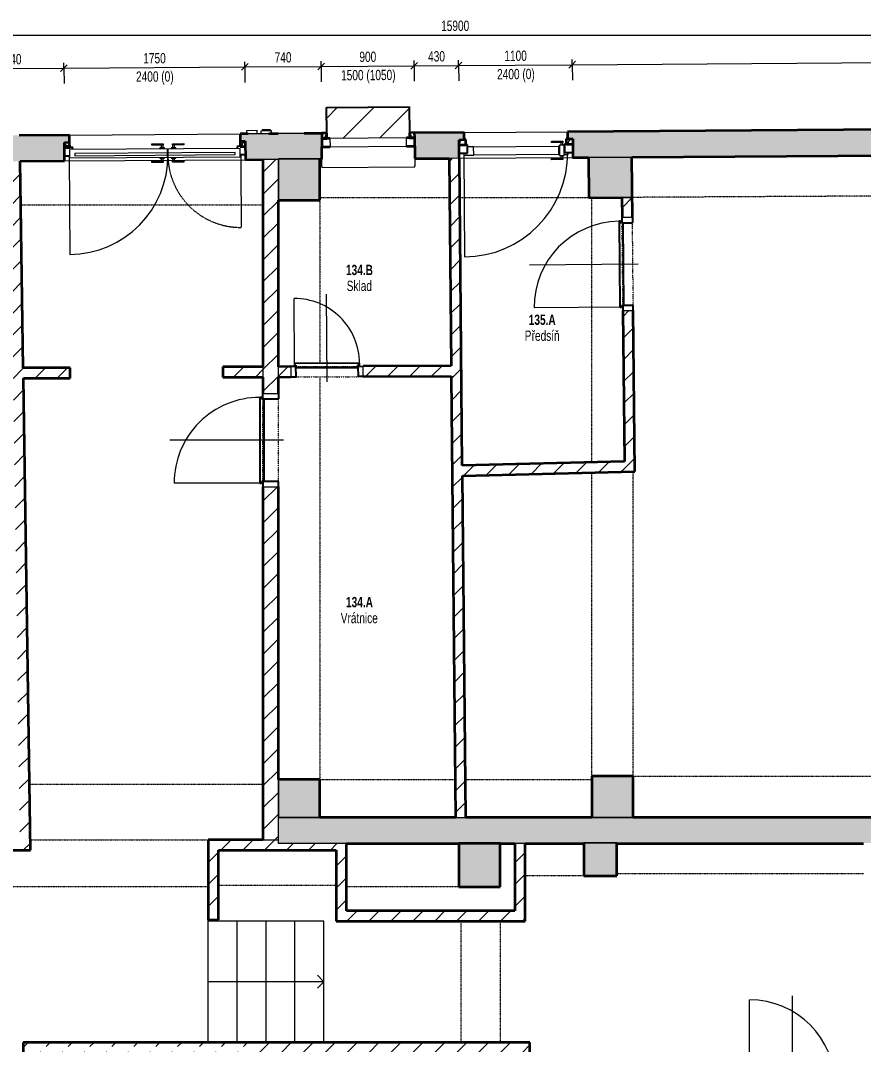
# Model space of a CAD drawing. Header units: millimetres. Extents: x -2814 to 222032, y -45352 to 20466.
# Drawn here: x 36583 to 44742, y -19152 to -9238 of the extents above; entities that cross this region are included whole.
import ezdxf

# ---------------------------------------------------------------- set-up
doc = ezdxf.new("R2010")
doc.units = ezdxf.units.MM
for name, pattern in [('Dash dot dot', [5, 2, -1, 0, -1, 0, -1]), ('Čerchovaná se dvěma tečkami', [2.59, 1, -0.53, 0, -0.53, 0, -0.53]), ('Čárkovaná', [6.35, 3.175, -3.175])]:
    doc.linetypes.add(name, pattern=pattern)
for name, color, linetype, lineweight in [('A-ANNO-DIMS', 211, 'Continuous', 9), ('A-ANNO-DIMS-50', 211, 'Continuous', 9), ('A-AREA-IDEN', 2, 'Continuous', 9), ('A-DETL', 90, 'Continuous', 13), ('A-DOOR', 31, 'Continuous', 13), ('A-DOOR-FRAM', 31, 'Continuous', 25), ('A-FLOR', 192, 'Continuous', 13), ('A-GENM', 13, 'Continuous', 13), ('A-GLAZ', 151, 'Continuous', 13), ('A-GLAZ-SILL', 1, 'Continuous', 13), ('A-WALL', 113, 'Continuous', 13), ('A-WALL-PATT', 111, 'Continuous', 13), ('Q-SPCQ', 91, 'Continuous', 13), ('S-COLS', 52, 'Continuous', 13), ('S-STRS', 31, 'Continuous', 13), ('S-STRS-ANNO', 31, 'Continuous', 13)]:
    doc.layers.add(name, color=color, linetype=linetype, lineweight=lineweight)
doc.styles.add('Arial_1', font='arial.ttf', dxfattribs={"width": 0.7, "height": 100})
doc.styles.add('Arial_B', font='arialbd.ttf', dxfattribs={"width": 0.7, "height": 100})
doc.dimstyles.new('Vnitřní_-_průhledné', dxfattribs={"dimscale": 304.8, "dimtxt": 102.02594, "dimasz": 0.213255, "dimexe": 0.164042, "dimexo": 0.0625, "dimgap": 0.032808, "dimtad": 1, "dimdec": 0, "dimrnd": 5, "dimzin": 0, "dimdsep": 46, "dimtxsty": 'Arial_1', "dimblk1": 'OBLIQUE', "dimblk2": 'OBLIQUE', "dimsah": 1, "dimcen": 0.09, "dimdle": 0.164042, "dimazin": 0, "dimtfac": 1, "dimtdec": 4, "dimtix": 1, "dimtmove": 0, "dimatfit": 3, "dimfxl": 0.492126, "dimfxlon": 1, "dimtvp": 1, "dimtolj": 1, "dimtzin": 0, "dimarcsym": 2})
pattern_1 = [(45, (0, 0), (-106.066, 106.066), [])]

# ---------------------------------------------------------------- blocks, each defined once
blk = doc.blocks.new('DVERE_1k_oblozka - DD03_01_800x1970_koupelna-2284058-1NP_DEMOLICE A')
at = {"layer": 'A-DOOR'}
for p, q in [((0, -177.9), (0, 1022.1)), ((-415, 122.1), (-415, 982.1)), ((-400, 122.1), (-450, 122.1)), ((-450, 122.1), (-450, -127.9)), ((-400, -127.9), (-400, 122.1)), ((305, 152.1), (-305, 152.1)), ((450, 122.1), (400, 122.1)), ((400, 122.1), (400, -127.9)), ((415, 152.1), (415, 122.1)), ((450, -127.9), (450, 122.1)), ((-450, -127.9), (-400, -127.9)), ((400, -127.9), (450, -127.9))]:
    blk.add_line(p, q, dxfattribs=at)
at = {"layer": 'A-DOOR', "lineweight": 25}
for p, q in [((415, 152.1), (-415, 152.1)), ((-415, 152.1), (-415, 137.1)), ((-415, 137.1), (-400, 137.1)), ((-400, 137.1), (-400, 122.1)), ((-400, 112.1), (400, 112.1)), ((400, 122.1), (400, 137.1)), ((400, 137.1), (415, 137.1)), ((415, 137.1), (415, 152.1))]:
    blk.add_line(p, q, dxfattribs=at)
at = {"layer": 'A-DOOR', "linetype": 'Čerchovaná se dvěma tečkami'}
for p, q in [((-400, 122.1), (400, 122.1)), ((-400, -127.9), (400, -127.9))]:
    blk.add_line(p, q, dxfattribs=at)
at = {"layer": 'A-DOOR'}
blk.add_arc((-415, 152.1), 830, 360, 90, dxfattribs=at)
at = {"layer": 'A-DOOR-FRAM'}
for p, q in [((-400, 122.1), (-450, 122.1)), ((-400, -127.9), (-400, 122.1)), ((400, 122.1), (400, -127.9)), ((400, 122.1), (450, 122.1)), ((-450, -127.9), (-400, -127.9)), ((450, -127.9), (400, -127.9))]:
    blk.add_line(p, q, dxfattribs=at)
blk = doc.blocks.new('DVERE_1k_oblozka - DD03_01_800x1970_koupelna-1549493-1NP_DEMOLICE A')
at = {"layer": 'A-DOOR'}
for p, q in [((-415, 72.1), (-415, 932.1)), ((0, -127.9), (0, 972.1)), ((305, 102.1), (-305, 102.1)), ((415, 102.1), (415, 72.1)), ((-400, 72.1), (-450, 72.1)), ((-450, 72.1), (-450, -77.9)), ((-400, -77.9), (-400, 72.1)), ((450, 72.1), (400, 72.1)), ((400, 72.1), (400, -77.9)), ((450, -77.9), (450, 72.1)), ((-450, -77.9), (-400, -77.9)), ((400, -77.9), (450, -77.9))]:
    blk.add_line(p, q, dxfattribs=at)
at = {"layer": 'A-DOOR', "lineweight": 25}
for p, q in [((415, 102.1), (-415, 102.1)), ((-415, 102.1), (-415, 87.1)), ((415, 87.1), (415, 102.1)), ((-415, 87.1), (-400, 87.1)), ((-400, 87.1), (-400, 72.1)), ((-400, 62.1), (400, 62.1)), ((400, 72.1), (400, 87.1)), ((400, 87.1), (415, 87.1))]:
    blk.add_line(p, q, dxfattribs=at)
at = {"layer": 'A-DOOR', "linetype": 'Čerchovaná se dvěma tečkami'}
for p, q in [((-400, 72.1), (400, 72.1)), ((-400, -77.9), (400, -77.9))]:
    blk.add_line(p, q, dxfattribs=at)
at = {"layer": 'A-DOOR'}
blk.add_arc((-415, 102.1), 830, 360, 90, dxfattribs=at)
at = {"layer": 'A-DOOR-FRAM'}
for p, q in [((-400, 72.1), (-450, 72.1)), ((-400, -77.9), (-400, 72.1)), ((400, 72.1), (400, -77.9)), ((400, 72.1), (450, 72.1)), ((-450, -77.9), (-400, -77.9)), ((450, -77.9), (400, -77.9))]:
    blk.add_line(p, q, dxfattribs=at)
blk = doc.blocks.new('OKNO_1k_nadsvetlik - OKNO_1k_nadsvetlik_900 x 1500-V20-1NP_DEMOLICE A')
at = {"layer": 'A-GLAZ'}
h = blk.add_hatch(dxfattribs=at)
h.set_pattern_fill('FP_59', color=256, style=0, pattern_type=2)
h.set_pattern_definition([(359.61184, (-39876.79, 10723.71), (75.29162, 42.79091), [50, -100]), (59.612, (-39826.79, 10723.373), (0.587553, 86.59991), [50, -100]), (299.612, (-39826.79, 10723.373), (74.703947, -43.80879), [50, -100])])
h.paths.add_polyline_path([(-450, 75), (-400, 75), (-400, 126), (-450, 126)])
h.paths.add_polyline_path([(400, 75), (450, 75), (450, 126), (400, 126)])
at = {"layer": 'A-GLAZ', "lineweight": 35}
for p, q in [((-400, 126), (-450, 126)), ((-450, 126), (-450, 75)), ((-400, 75), (-400, 126)), ((400, 126), (400, 75)), ((450, 126), (400, 126)), ((450, 75), (450, 126)), ((-450, 75), (-400, 75)), ((-450, 75), (-450, -5)), ((-370, 75), (-450, 75)), ((450, 75), (370, 75)), ((400, 75), (450, 75)), ((450, -5), (450, 75)), ((-450, -5), (-370, -5)), ((370, -5), (450, -5))]:
    blk.add_line(p, q, dxfattribs=at)
at = {"layer": 'A-GLAZ'}
for p, q in [((370, 75), (-370, 75)), ((-370, 75), (-370, -5)), ((370, -5), (370, 75)), ((-370, -5), (370, -5))]:
    blk.add_line(p, q, dxfattribs=at)
blk = doc.blocks.new('parapet s nosem_vnitní - parapet s nosem_vnitní-V5-1NP_DEMOLICE A')
at = {"layer": 'A-GENM'}
for p, q in [((-450, -190), (-450, -120)), ((-450, -190), (-450, -200)), ((450, -120), (450, -190)), ((450, -200), (450, -190)), ((-450, -200), (450, -200))]:
    blk.add_line(p, q, dxfattribs=at)
blk = doc.blocks.new('parapet_ext - parapet_ext-V21-1NP_DEMOLICE A')
at = {"layer": 'Q-SPCQ'}
h = blk.add_hatch(dxfattribs=at)
h.set_pattern_fill('FP_60', color=41, style=0, pattern_type=2)
h.set_pattern_definition([(44.612, (-39876.8, 10648.7), (-175.5755, 177.9697), [])])
h.paths.add_polyline_path([(-400, 0), (400, 0.3), (400, 300), (-400, 300), (-400, 0.2)])
at = {"layer": 'Q-SPCQ', "color": 31, "lineweight": 25}
for p, q in [((-400, 51), (-400, 300)), ((-400, 300), (400, 300)), ((400, 300), (400, 51))]:
    blk.add_line(p, q, dxfattribs=at)
blk = doc.blocks.new('DVERE_1k_oblozka - DD03_01_600x1970_koupelna-1549500-1NP_DEMOLICE A')
at = {"layer": 'A-DOOR'}
for p, q in [((-315, 47.1), (-315, 707.1)), ((0, -102.9), (0, 747.1)), ((-300, 47.1), (-350, 47.1)), ((-350, 47.1), (-350, -52.9)), ((-300, -52.9), (-300, 47.1)), ((205, 77.1), (-205, 77.1)), ((350, 47.1), (300, 47.1)), ((300, 47.1), (300, -52.9)), ((315, 77.1), (315, 47.1)), ((350, -52.9), (350, 47.1)), ((-350, -52.9), (-300, -52.9)), ((300, -52.9), (350, -52.9))]:
    blk.add_line(p, q, dxfattribs=at)
at = {"layer": 'A-DOOR', "lineweight": 25}
for p, q in [((315, 77.1), (-315, 77.1)), ((-315, 77.1), (-315, 62.1)), ((-315, 62.1), (-300, 62.1)), ((-300, 62.1), (-300, 47.1)), ((-300, 37.1), (300, 37.1)), ((300, 47.1), (300, 62.1)), ((300, 62.1), (315, 62.1)), ((315, 62.1), (315, 77.1))]:
    blk.add_line(p, q, dxfattribs=at)
at = {"layer": 'A-DOOR', "linetype": 'Čerchovaná se dvěma tečkami'}
for p, q in [((-300, 47.1), (300, 47.1)), ((-300, -52.9), (300, -52.9))]:
    blk.add_line(p, q, dxfattribs=at)
at = {"layer": 'A-DOOR'}
blk.add_arc((-315, 77.1), 630, 360, 90, dxfattribs=at)
at = {"layer": 'A-DOOR-FRAM'}
for p, q in [((-300, 47.1), (-350, 47.1)), ((-300, -52.9), (-300, 47.1)), ((300, 47.1), (300, -52.9)), ((300, 47.1), (350, 47.1)), ((-350, -52.9), (-300, -52.9)), ((350, -52.9), (300, -52.9))]:
    blk.add_line(p, q, dxfattribs=at)
blk = doc.blocks.new('OKNO_dvere vchod_2kvstuphlav - ON09_21_vstupni dvere obj_1750_2400_OO_Al-2030626-1NP_DEMOLICE A')
at = {"layer": 'A-GLAZ'}
h = blk.add_hatch(dxfattribs=at)
h.set_pattern_fill('FP_125', color=256, style=0, pattern_type=2)
h.set_pattern_definition([(359.61184, (-37977.076, 10723.71), (75.29162, 42.79091), [50, -100]), (59.612, (-37927.077, 10723.373), (0.587553, 86.59991), [50, -100]), (299.612, (-37927.077, 10723.373), (74.703947, -43.80879), [50, -100])])
h.paths.add_polyline_path([(-1040.3, 4), (-990.3, 4), (-990.8, 55), (-1040.3, 55)])
h.paths.add_polyline_path([(659.7, 4), (709.7, 4), (709.7, 55), (659.7, 55)])
at = {"layer": 'A-GLAZ', "lineweight": 25}
for p, q in [((-960.3, 5), (-1040.3, 5)), ((-960.3, -15), (-960.3, 5)), ((709.7, 5), (629.7, 5)), ((629.7, 5), (629.7, -15)), ((-1040.3, -75), (-990.3, -75)), ((-40.3, -95), (-40.3, -15)), ((659.7, -75), (709.7, -75))]:
    blk.add_line(p, q, dxfattribs=at)
at = {"layer": 'A-GLAZ', "lineweight": 35}
for p, q in [((-1040.3, 4), (-990.3, 4)), ((-990.3, 4), (-990.3, 55)), ((659.7, 55), (659.7, 4)), ((659.7, 4), (709.7, 4))]:
    blk.add_line(p, q, dxfattribs=at)
at = {"layer": 'A-GLAZ'}
for p, q in [((-195.3, 35), (-85.3, 35)), ((-195.3, 22), (-195.3, 35)), ((-85.3, 22), (-195.3, 22)), ((-105.3, 22), (-105.3, -5)), ((-85.3, 35), (-85.3, 22)), ((-85.3, -5), (-85.3, 22)), ((4.7, 35), (114.7, 35)), ((4.7, 22), (4.7, 35)), ((114.7, 22), (4.7, 22)), ((4.7, 22), (4.7, -5)), ((24.7, -5), (24.7, 22)), ((114.7, 35), (114.7, 22)), ((-990.3, -75), (-995.3, -75)), ((-995.3, -75), (-995.3, -95)), ((-995.3, -75), (-995.3, -1030)), ((-995.3, -95), (-990.3, -95)), ((-990.3, -95), (-990.3, -15)), ((659.7, -15), (-990.3, -15)), ((-990.3, -95), (659.7, -95)), ((-940.3, -55), (-940.3, -75)), ((609.7, -55), (-940.3, -55)), ((-940.3, -75), (609.7, -75)), ((-118.3, -5), (-118.3, -15)), ((-72.3, -5), (-118.3, -5)), ((-118.3, -95), (-118.3, -105)), ((-72.3, -15), (-72.3, -5)), ((-72.3, -105), (-72.3, -95)), ((-8.3, -5), (-8.3, -15)), ((37.7, -5), (-8.3, -5)), ((-8.3, -95), (-8.3, -105)), ((37.7, -15), (37.7, -5)), ((37.7, -105), (37.7, -95)), ((609.7, -75), (609.7, -55)), ((659.7, -95), (659.7, -15)), ((664.7, -75), (659.7, -75)), ((659.7, -95), (664.7, -95)), ((664.7, -95), (664.7, -75)), ((-195.3, -132), (-85.3, -132)), ((-195.3, -145), (-195.3, -132)), ((-85.3, -145), (-195.3, -145)), ((-118.3, -105), (-72.3, -105)), ((-105.3, -105), (-105.3, -132)), ((-85.3, -132), (-85.3, -105)), ((-85.3, -132), (-85.3, -145)), ((-8.3, -105), (37.7, -105)), ((4.7, -105), (4.7, -132)), ((4.7, -132), (114.7, -132)), ((4.7, -145), (4.7, -132)), ((114.7, -145), (4.7, -145)), ((24.7, -132), (24.7, -105)), ((114.7, -132), (114.7, -145))]:
    blk.add_line(p, q, dxfattribs=at)
at = {"layer": 'A-GLAZ', "linetype": 'Čárkovaná'}
blk.add_line((664.7, -75), (664.7, -780), dxfattribs=at)
at = {"layer": 'A-GLAZ'}
blk.add_arc((-995.3, -75), 955, 270, 360, dxfattribs=at)
at = {"layer": 'A-GLAZ', "linetype": 'Čárkovaná'}
blk.add_arc((664.7, -75), 705, 180, 270, dxfattribs=at)
at = {"layer": 'A-GLAZ-SILL'}
blk.add_line((-1040.3, -125), (709.7, -125), dxfattribs=at)
blk = doc.blocks.new('OKNO_dvere vchod_1k_nadsvetlik - vstupni dvere 1100_2435 2 2-1390910-1NP_DEMOLICE A')
at = {"layer": 'A-GLAZ'}
h = blk.add_hatch(dxfattribs=at)
h.set_pattern_fill('FP_126', color=256, style=0, pattern_type=2)
h.set_pattern_definition([(359.61184, (-41797.076, 10723.71), (75.29162, 42.79091), [50, -100]), (59.612, (-41747.077, 10723.373), (0.587553, 86.59991), [50, -100]), (299.612, (-41747.077, 10723.373), (74.703947, -43.80879), [50, -100])])
h.paths.add_polyline_path([(-1040.3, 4), (-975.3, 4), (-975.3, 55), (-1040.3, 55)])
h.paths.add_polyline_path([(-5.3, 4), (59.7, 4), (59.7, 55), (-5.3, 55)])
at = {"layer": 'A-GLAZ', "lineweight": 25}
for p, q in [((-960.3, 5), (-1040.3, 5)), ((-960.3, -75), (-960.3, 5)), ((59.7, 5), (-20.3, 5)), ((-20.3, 5), (-20.3, -75)), ((-1040.3, -75), (-960.3, -75)), ((-20.3, -75), (59.7, -75))]:
    blk.add_line(p, q, dxfattribs=at)
at = {"layer": 'A-GLAZ', "lineweight": 35}
for p, q in [((-1040.3, 4), (-975.3, 4)), ((-975.3, 55), (-990.3, 55)), ((-975.3, 4), (-975.3, 55)), ((9.7, 55), (-5.3, 55)), ((-5.3, 55), (-5.3, 4)), ((-5.3, 4), (59.7, 4))]:
    blk.add_line(p, q, dxfattribs=at)
at = {"layer": 'A-GLAZ'}
for p, q in [((-147.3, 35), (-37.3, 35)), ((-147.3, 22), (-147.3, 35)), ((-37.3, 22), (-147.3, 22)), ((-57.3, 22), (-57.3, -5)), ((-37.3, 35), (-37.3, 22)), ((-37.3, -5), (-37.3, 22)), ((-995.3, -75), (-995.3, -1080)), ((-960.4, -75), (-995.3, -75)), ((-995.3, -75), (-995.3, -95)), ((-995.3, -95), (-900.3, -95)), ((-960.3, -15), (-960.4, -75)), ((-900.3, -15), (-960.3, -15)), ((-900.3, -95), (-900.3, -15)), ((-900.3, -15), (-80.3, -15)), ((-80.3, -95), (-900.3, -95)), ((-70.2, -15), (-80.3, -15)), ((-80.3, -15), (-80.3, -95)), ((-80.3, -95), (-70.3, -95)), ((-70.3, -5), (-70.3, -105)), ((-24.3, -5), (-70.3, -5)), ((-20.3, -15), (-24.4, -15)), ((-24.3, -105), (-24.3, -5)), ((-24.3, -95), (14.7, -95)), ((-20.3, -75), (-20.3, -15)), ((14.7, -75), (-20.3, -75)), ((14.7, -95), (14.7, -75)), ((-147.3, -132), (-37.3, -132)), ((-147.3, -145), (-147.3, -132)), ((-37.3, -145), (-147.3, -145)), ((-70.3, -105), (-24.3, -105)), ((-57.3, -105), (-57.3, -132)), ((-37.3, -132), (-37.3, -105)), ((-37.3, -132), (-37.3, -145))]:
    blk.add_line(p, q, dxfattribs=at)
blk.add_arc((-995.3, -75), 1005, 270, 0, dxfattribs=at)
at = {"layer": 'A-GLAZ-SILL'}
blk.add_line((-1040.3, -125), (59.7, -125), dxfattribs=at)
blk = doc.blocks.new('Číslo popisné - ČP 4-1807394-1NP_DEMOLICE A')
at = {"layer": 'A-GENM', "color": 41}
for p, q in [((25, -125), (225, -125)), ((25, -125), (25, -130)), ((225, -130), (25, -130)), ((225, -130), (225, -125))]:
    blk.add_line(p, q, dxfattribs=at)
blk = doc.blocks.new('Číslo popisné 2 - ČP 1324-1807511-1NP_DEMOLICE A')
at = {"layer": 'A-GENM', "color": 41}
for p, q in [((25, -125), (275, -125)), ((25, -125), (25, -130)), ((275, -130), (25, -130)), ((275, -130), (275, -125))]:
    blk.add_line(p, q, dxfattribs=at)
blk = doc.blocks.new('Vypínač_venkovní - Typ 1-1807905-1NP_DEMOLICE A')
at = {"layer": 'A-GENM', "color": 41}
for p, q in [((25, 155), (125, 155)), ((25, 130), (25, 155)), ((35, 162), (35, 155)), ((115, 162), (35, 162)), ((115, 155), (115, 162)), ((125, 125), (125, 155))]:
    blk.add_line(p, q, dxfattribs=at)
blk = doc.blocks.new('Venkovní_zámek - Typ 1-1807838-1NP_DEMOLICE A')
at = {"layer": 'A-GENM', "color": 41}
for p, q in [((25, 159), (125, 159)), ((25, 125), (25, 159)), ((125, 130), (125, 159))]:
    blk.add_line(p, q, dxfattribs=at)
blk = doc.blocks.new('DVERE_1k_oblozka - DD03_01_800x1970_koupelna-1549498-1NP_DEMOLICE A')
at = {"layer": 'A-DOOR'}
for p, q in [((-415, 47.1), (-415, 907.1)), ((0, -102.9), (0, 947.1)), ((-400, 47.1), (-450, 47.1)), ((-450, 47.1), (-450, -52.9)), ((-400, -52.9), (-400, 47.1)), ((305, 77.1), (-305, 77.1)), ((450, 47.1), (400, 47.1)), ((400, 47.1), (400, -52.9)), ((415, 77.1), (415, 47.1)), ((450, -52.9), (450, 47.1)), ((-450, -52.9), (-400, -52.9)), ((400, -52.9), (450, -52.9))]:
    blk.add_line(p, q, dxfattribs=at)
at = {"layer": 'A-DOOR', "lineweight": 25}
for p, q in [((415, 77.1), (-415, 77.1)), ((-415, 77.1), (-415, 62.1)), ((-415, 62.1), (-400, 62.1)), ((-400, 62.1), (-400, 47.1)), ((-400, 37.1), (400, 37.1)), ((400, 47.1), (400, 62.1)), ((400, 62.1), (415, 62.1)), ((415, 62.1), (415, 77.1))]:
    blk.add_line(p, q, dxfattribs=at)
at = {"layer": 'A-DOOR', "linetype": 'Čerchovaná se dvěma tečkami'}
for p, q in [((-400, 47.1), (400, 47.1)), ((-400, -52.9), (400, -52.9))]:
    blk.add_line(p, q, dxfattribs=at)
at = {"layer": 'A-DOOR'}
blk.add_arc((-415, 77.1), 830, 360, 90, dxfattribs=at)
at = {"layer": 'A-DOOR-FRAM'}
for p, q in [((-400, 47.1), (-450, 47.1)), ((-400, -52.9), (-400, 47.1)), ((400, 47.1), (400, -52.9)), ((400, 47.1), (450, 47.1)), ((-450, -52.9), (-400, -52.9)), ((450, -52.9), (400, -52.9))]:
    blk.add_line(p, q, dxfattribs=at)
blk = doc.blocks.new('Betonový pravoúhlý sloup - 400 x 420mm-2270511-1NP_DEMOLICE A')
at = {"layer": 'S-COLS'}
blk.add_hatch(color=9, dxfattribs=at).paths.add_polyline_path([(-200, -210), (200, -210), (200, 210), (-200, 210)])
at = {"layer": 'S-COLS', "lineweight": 35}
for p, q in [((200, 210), (-200, 210)), ((-200, 210), (-200, -210)), ((200, -210), (200, 210)), ((-200, -210), (200, -210))]:
    blk.add_line(p, q, dxfattribs=at)
blk = doc.blocks.new('DIMBLOCK189-1NP_DEMOLICE A')
at = {"layer": 'A-ANNO-DIMS-50'}
for p, q in [((32787.1, -9379.6), (48787.1, -9379.6)), ((32837.1, -9379.6), (32837.1, -9329.6)), ((32837.1, -9379.6), (32837.1, -9801.5)), ((48737.1, -9379.6), (48737.1, -9329.6)), ((48737.1, -9379.6), (48737.1, -9801.5))]:
    blk.add_line(p, q, dxfattribs=at)
at = {"layer": 'A-ANNO-DIMS-50', "lineweight": 18}
for p, q in [((32837.1, -9379.6), (32804.6, -9412.1)), ((32837.1, -9379.6), (32869.6, -9347.1)), ((48737.1, -9379.6), (48704.6, -9412.1)), ((48737.1, -9379.6), (48769.6, -9347.1))]:
    blk.add_line(p, q, dxfattribs=at)
at = {"layer": 'A-ANNO-DIMS-50', "color": 0, "insert": (40653.7, -9239.7), "char_height": 100, "width": 320.204, "attachment_point": 1, "line_spacing_factor": 0.941778, "style": 'Arial_1'}
blk.add_mtext('15900', dxfattribs=at)
blk = doc.blocks.new('_Oblique')
at = {"color": 0, "linetype": 'ByBlock', "lineweight": -2}
blk.add_line((-0.5, -0.5), (0.5, 0.5), dxfattribs=at)
blk = doc.blocks.new('DIMBLOCK215-1NP_DEMOLICE A')
at = {"layer": 'A-ANNO-DIMS-50', "lineweight": 18}
for p, q in [((35960.9, -9706.5), (35928.7, -9739.3)), ((35960.9, -9706.5), (35993.2, -9673.8)), ((37003.3, -9699.5), (36971.1, -9732.2)), ((37003.3, -9699.5), (37035.6, -9666.8))]:
    blk.add_line(p, q, dxfattribs=at)
at = {"layer": 'A-ANNO-DIMS-50'}
for p, q in [((35960.9, -9706.5), (35960.6, -9656.5)), ((35960.9, -9706.5), (37003.3, -9699.5)), ((35960.9, -9706.5), (35962, -9856.5)), ((37003.3, -9699.5), (37003, -9649.5)), ((37003.3, -9699.5), (37004.4, -9849.5))]:
    blk.add_line(p, q, dxfattribs=at)
at = {"layer": 'A-ANNO-DIMS-50', "color": 0, "insert": (36374.5, -9563.9), "char_height": 100, "width": 256.164, "attachment_point": 1, "rotation": 0.38816, "line_spacing_factor": 0.941778, "style": 'Arial_1'}
blk.add_mtext('1040', dxfattribs=at)
blk = doc.blocks.new('DIMBLOCK216-1NP_DEMOLICE A')
at = {"layer": 'A-ANNO-DIMS-50', "lineweight": 18}
for p, q in [((37003.3, -9699.5), (36971.1, -9732.2)), ((37003.3, -9699.5), (37035.6, -9666.8)), ((38753.3, -9687.6), (38721, -9720.3)), ((38753.3, -9687.6), (38785.6, -9654.9))]:
    blk.add_line(p, q, dxfattribs=at)
at = {"layer": 'A-ANNO-DIMS-50'}
for p, q in [((37003.3, -9699.5), (37003, -9649.5)), ((37003.3, -9699.5), (38753.3, -9687.6)), ((37003.3, -9699.5), (37004.4, -9849.5)), ((38753.3, -9687.6), (38753, -9637.6)), ((38753.3, -9687.6), (38754.3, -9837.6))]:
    blk.add_line(p, q, dxfattribs=at)
at = {"layer": 'A-ANNO-DIMS-50', "color": 0, "char_height": 100, "attachment_point": 1, "rotation": 0.38816, "line_spacing_factor": 0.941778, "style": 'Arial_1'}
for s, insert, width in [('1750', (37770.6, -9554.5), 256.164), ('2400 (0)', (37700.4, -9731.9), 427.567)]:
    blk.add_mtext(s, dxfattribs=dict(at, insert=insert, width=width))
blk = doc.blocks.new('DIMBLOCK217-1NP_DEMOLICE A')
at = {"layer": 'A-ANNO-DIMS-50', "lineweight": 18}
for p, q in [((38753.3, -9687.6), (38721, -9720.3)), ((38753.3, -9687.6), (38785.6, -9654.9)), ((39493.3, -9682.6), (39461, -9715.3)), ((39493.3, -9682.6), (39525.6, -9649.9))]:
    blk.add_line(p, q, dxfattribs=at)
at = {"layer": 'A-ANNO-DIMS-50'}
for p, q in [((38753.3, -9687.6), (38753, -9637.6)), ((38753.3, -9687.6), (39493.3, -9682.6)), ((38753.3, -9687.6), (38754.3, -9837.6)), ((39493.3, -9682.6), (39493, -9632.6)), ((39493.3, -9682.6), (39494.3, -9832.6))]:
    blk.add_line(p, q, dxfattribs=at)
at = {"layer": 'A-ANNO-DIMS-50', "color": 0, "insert": (39042.3, -9545.8), "char_height": 100, "width": 192.123, "attachment_point": 1, "rotation": 0.38816, "line_spacing_factor": 0.941778, "style": 'Arial_1'}
blk.add_mtext('740', dxfattribs=at)
blk = doc.blocks.new('DIMBLOCK218-1NP_DEMOLICE A')
at = {"layer": 'A-ANNO-DIMS-50', "lineweight": 18}
for p, q in [((39493.3, -9682.6), (39461, -9715.3)), ((39493.3, -9682.6), (39525.6, -9649.9)), ((40393.3, -9676.5), (40361, -9709.2)), ((40393.3, -9676.5), (40425.5, -9643.8))]:
    blk.add_line(p, q, dxfattribs=at)
at = {"layer": 'A-ANNO-DIMS-50'}
for p, q in [((39493.3, -9682.6), (39493, -9632.6)), ((39493.3, -9682.6), (40393.3, -9676.5)), ((39493.3, -9682.6), (39494.3, -9832.6)), ((40393.3, -9676.5), (40392.9, -9626.5)), ((40393.3, -9676.5), (40394.3, -9826.5))]:
    blk.add_line(p, q, dxfattribs=at)
at = {"layer": 'A-ANNO-DIMS-50', "color": 0, "char_height": 100, "attachment_point": 1, "rotation": 0.38816, "line_spacing_factor": 0.941778, "style": 'Arial_1'}
for s, insert, width in [('900', (39862.3, -9540.3), 192.123), ('1500 (1050)', (39685.3, -9718.4), 619.69)]:
    blk.add_mtext(s, dxfattribs=dict(at, insert=insert, width=width))
blk = doc.blocks.new('DIMBLOCK219-1NP_DEMOLICE A')
at = {"layer": 'A-ANNO-DIMS-50', "lineweight": 18}
for p, q in [((40393.3, -9676.5), (40361, -9709.2)), ((40393.3, -9676.5), (40425.5, -9643.8)), ((40823.3, -9673.6), (40791, -9706.3)), ((40823.3, -9673.6), (40855.5, -9640.9))]:
    blk.add_line(p, q, dxfattribs=at)
at = {"layer": 'A-ANNO-DIMS-50'}
for p, q in [((40393.3, -9676.5), (40392.9, -9626.5)), ((40393.3, -9676.5), (40823.3, -9673.6)), ((40393.3, -9676.5), (40394.3, -9826.5)), ((40823.3, -9673.6), (40822.9, -9623.6)), ((40823.3, -9673.6), (40824.3, -9823.6))]:
    blk.add_line(p, q, dxfattribs=at)
at = {"layer": 'A-ANNO-DIMS-50', "color": 0, "insert": (40527.3, -9535.8), "char_height": 100, "width": 192.123, "attachment_point": 1, "rotation": 0.38816, "line_spacing_factor": 0.941778, "style": 'Arial_1'}
blk.add_mtext('430', dxfattribs=at)
blk = doc.blocks.new('DIMBLOCK220-1NP_DEMOLICE A')
at = {"layer": 'A-ANNO-DIMS-50'}
for p, q in [((41923.2, -9666.1), (41922.9, -9616.1)), ((40823.3, -9673.6), (40822.9, -9623.6)), ((40823.3, -9673.6), (41923.2, -9666.1)), ((40823.3, -9673.6), (40824.3, -9823.6)), ((41923.2, -9666.1), (41924.3, -9816.1))]:
    blk.add_line(p, q, dxfattribs=at)
at = {"layer": 'A-ANNO-DIMS-50', "lineweight": 18}
for p, q in [((40823.3, -9673.6), (40791, -9706.3)), ((40823.3, -9673.6), (40855.5, -9640.9)), ((41923.2, -9666.1), (41891, -9698.9)), ((41923.2, -9666.1), (41955.5, -9633.4))]:
    blk.add_line(p, q, dxfattribs=at)
at = {"layer": 'A-ANNO-DIMS-50', "color": 0, "char_height": 100, "attachment_point": 1, "rotation": 0.38816, "line_spacing_factor": 0.941778, "style": 'Arial_1'}
for s, insert, width in [('1100', (41265.6, -9530.8), 256.164), ('2400 (0)', (41195.3, -9708.2), 427.567)]:
    blk.add_mtext(s, dxfattribs=dict(at, insert=insert, width=width))
blk = doc.blocks.new('DIMBLOCK221-1NP_DEMOLICE A')
at = {"layer": 'A-ANNO-DIMS-50'}
for p, q in [((41923.2, -9666.1), (41922.9, -9616.1)), ((48732.7, -9620), (48732.4, -9570)), ((41923.2, -9666.1), (48782.7, -9619.7)), ((41923.2, -9666.1), (41924.3, -9816.1)), ((48732.7, -9620), (48733.7, -9770))]:
    blk.add_line(p, q, dxfattribs=at)
at = {"layer": 'A-ANNO-DIMS-50', "lineweight": 18}
for p, q in [((48732.7, -9620), (48765, -9587.3)), ((41923.2, -9666.1), (41891, -9698.9)), ((41923.2, -9666.1), (41955.5, -9633.4)), ((48732.7, -9620), (48700.4, -9652.7))]:
    blk.add_line(p, q, dxfattribs=at)
at = {"layer": 'A-ANNO-DIMS-50', "color": 0, "insert": (45220.3, -9504), "char_height": 100, "width": 256.164, "attachment_point": 1, "rotation": 0.38816, "line_spacing_factor": 0.941778, "style": 'Arial_1'}
blk.add_mtext('6810', dxfattribs=at)

msp = doc.modelspace()

# ---------------------------------------------------------------- hatches: boundary and pattern name
at = {"layer": 'A-WALL-PATT'}
h = msp.add_hatch(dxfattribs=at)
h.set_pattern_fill('FP_25', color=256, angle=-135, style=0, pattern_type=2)
h.set_pattern_definition([(225.3882, (40840.25, -10322.27), (144.654, -142.7074), []), (180.388, (40611.77, -10391.13), (-142.7077, -144.6537), [25.4, -261.968]), (225.3882, (40586.37, -10391.3), (144.654, -142.7074), [25.4, -177.8]), (270.388, (40568.53, -10409.38), (144.6537, -142.7077), [25.4, -261.968]), (315.388, (40568.7, -10434.78), (142.708, 144.654), [25.4, -177.8]), (180.388, (40612.18, -10452.45), (-142.7077, -144.6537), [25.4, -261.968]), (225.3882, (40630.02, -10434.36), (144.654, -142.7074), [25.4, -177.8]), (270.388, (40629.85, -10408.97), (144.6537, -142.7077), [25.4, -261.968]), (315.388, (40611.77, -10391.13), (142.708, 144.654), [25.4, -177.8]), (225.3882, (40545.76, -10476.12), (144.654, -142.7074), [50.8, -152.4])])
h.paths.add_polyline_path([(33487.1, -10622.1), (33567.1, -10621.6), (33565.4, -10371.6), (33087.1, -10374.8), (33087.1, -10622.1)])
h.paths.add_polyline_path([(34467.1, -10615.5), (35067.1, -10611.4), (35065.4, -10361.4), (34465.4, -10365.5), (34467, -10611.4)])
h.paths.add_polyline_path([(35967, -10605.3), (37009.4, -10598.2), (37008.2, -10418.2), (37058.2, -10417.9), (37057.7, -10347.9), (35965.3, -10355.3), (35967, -10601.8)])
h.paths.add_polyline_path([(38759.4, -10586.4), (39079.5, -10584.2), (39079.5, -10577.1), (39479.5, -10577.1), (39479.5, -10581.5), (39499.4, -10581.4), (39497.7, -10331.4), (38707.7, -10336.7), (38708.2, -10406.7), (38758.2, -10406.7), (38759.4, -10585.2)])
h.paths.add_polyline_path([(40399.4, -10575.3), (40829.3, -10572.4), (40828.1, -10392.4), (40878.1, -10392), (40877.7, -10322), (40397.7, -10325.3), (40399.3, -10573)])
h.paths.add_polyline_path([(41929.3, -10564.9), (48087.1, -10523.2), (48087.1, -10520.5), (48487.1, -10520.5), (48737.1, -10518.8), (48737.1, -10268.8), (41877.6, -10315.2), (41878.1, -10385.2), (41928.1, -10385.2), (41928.8, -10493.7)])
h = msp.add_hatch(dxfattribs=at)
h.set_pattern_fill('FP_4', color=256, style=0, pattern_type=2)
h.set_pattern_definition(pattern_1)
h.paths.add_polyline_path([(36580.3, -17272.1), (36680.3, -17272.1), (36578.3, -10601.2), (36478.3, -10601.8), (36578.8, -17172.1)])
h = msp.add_hatch(dxfattribs=at)
h.set_pattern_fill('FP_4', color=256, style=0, pattern_type=2)
h.set_pattern_definition(pattern_1)
h.paths.add_polyline_path([(38929.5, -17169.7), (39079.5, -17169.7), (39079.5, -13752.1), (38929.5, -13752.1), (38929.5, -16720.2)])
h.paths.add_polyline_path([(39079.5, -12852.1), (39079.5, -10584.2), (38929.5, -10585.2), (38929.5, -12852.1)])
h = msp.add_hatch(dxfattribs=at)
h.set_pattern_fill('FP_4', color=256, style=0, pattern_type=2)
h.set_pattern_definition(pattern_1)
h.paths.add_polyline_path([(40791.7, -16955.8), (40891.7, -16955.8), (40830.2, -10572.3), (40730.2, -10573), (40789.4, -16720.2)])
h = msp.add_hatch(dxfattribs=at)
h.set_pattern_fill('FP_4', color=256, style=0, pattern_type=2)
h.set_pattern_definition(pattern_1)
h.paths.add_polyline_path([(42428.3, -13607.5), (42528.3, -13604.9), (42513.9, -12046.3), (42413.9, -12047.2), (42427.4, -13507.5)])
h.paths.add_polyline_path([(42405.5, -11147.2), (42505.5, -11146.3), (42500.8, -10662), (42502.8, -10951), (42403.7, -10951.7), (42405.5, -11146.3)])
h = msp.add_hatch(dxfattribs=at)
h.set_pattern_fill('FP_4', color=256, style=0, pattern_type=2)
h.set_pattern_definition(pattern_1)
h.paths.add_polyline_path([(38540.3, -12692.8), (38929.5, -12690.9), (38929.5, -12590.9), (38539.9, -12592.8)])
h.paths.add_polyline_path([(39079.5, -12690.2), (39199.5, -12689.7), (39199.1, -12589.7), (39079.5, -12590.2)])
h.paths.add_polyline_path([(39899.5, -12686.3), (40750.6, -12682.3), (40749.6, -12582.3), (39899.1, -12586.6)])
h = msp.add_hatch(dxfattribs=at)
h.set_pattern_fill('FP_4', color=256, style=0, pattern_type=2)
h.set_pattern_definition(pattern_1)
h.paths.add_polyline_path([(37063.9, -12599.7), (36608.9, -12601.9), (36610.4, -12701.9), (37064.4, -12699.7)])
h = msp.add_hatch(dxfattribs=at)
h.set_pattern_fill('FP_4', color=256, style=0, pattern_type=2)
h.set_pattern_definition(pattern_1)
h.paths.add_polyline_path([(40859.9, -13647.4), (42428.3, -13607.5), (42427.4, -13507.5), (40858.9, -13547.4)])
h = msp.add_hatch(dxfattribs=at)
h.set_pattern_fill('FP_39', color=256, angle=225, style=0, pattern_type=2)
h.set_pattern_definition([(45, (43980.15, -17205.76), (-143.684, 143.684), []), (360, (44209.1, -17138.46), (143.684, 143.684), [25.4, -261.968]), (45, (44234.5, -17138.46), (-143.684, 143.684), [25.4, -177.8]), (90, (44252.45, -17120.5), (-143.684, 143.684), [25.4, -261.968]), (135, (44252.46, -17095.1), (-143.684, -143.684), [25.4, -177.8]), (360, (44209.1, -17077.14), (143.684, 143.684), [25.4, -261.968]), (45, (44191.13, -17095.1), (-143.684, 143.684), [25.4, -177.8]), (90, (44191.13, -17120.5), (-143.684, 143.684), [25.4, -261.968]), (135, (44209.1, -17138.46), (-143.684, -143.684), [25.4, -177.8]), (45, (44275.68, -17053.92), (-143.684, 143.684), [50.8, -152.4])])
h.paths.add_polyline_path([(41368.6, -17205.8), (42034.1, -17205.8), (42034.1, -17200.8), (42354.1, -17200.8), (42354.1, -17205.8), (44742.1, -17205.8), (44742.1, -17200.8), (45042.1, -17200.8), (45042.1, -17205.8), (47489.6, -17205.8), (47489.6, -17200.8), (47789.6, -17200.8), (47789.6, -17205.8), (48737.1, -17205.8), (48737.1, -16955.8), (48487.1, -16955.8), (48487.1, -16983.6), (48087.1, -16983.6), (48087.1, -16955.8), (39079.5, -16955.8), (39079.5, -17205.8), (41224.5, -17205.8)])
h = msp.add_hatch(dxfattribs=at)
h.set_pattern_fill('FP_4', color=256, style=0, pattern_type=2)
h.set_pattern_definition(pattern_1)
h.paths.add_polyline_path([(38399.5, -17269.7), (39637.4, -17269.7), (39637.4, -17205.8), (39079.5, -17205.8), (39079.5, -17169.7), (38399.5, -17169.7)])
h = msp.add_hatch(dxfattribs=at)
h.set_pattern_fill('FP_4', color=256, style=0, pattern_type=2)
h.set_pattern_definition(pattern_1)
h.paths.add_polyline_path([(39737.4, -17857.1), (39737.4, -17205.8), (39637.4, -17205.8), (39637.4, -17857.1)])
h = msp.add_hatch(dxfattribs=at)
h.set_pattern_fill('FP_4', color=256, style=0, pattern_type=2)
h.set_pattern_definition(pattern_1)
h.paths.add_polyline_path([(41468.6, -17857.1), (41468.6, -17205.8), (41368.6, -17205.8), (41368.6, -17857.1)])
h = msp.add_hatch(dxfattribs=at)
h.set_pattern_fill('FP_4', color=256, style=0, pattern_type=2)
h.set_pattern_definition(pattern_1)
h.paths.add_polyline_path([(38499.5, -17944.7), (38499.5, -17269.7), (38399.5, -17269.7), (38399.5, -17944.7)])
h = msp.add_hatch(dxfattribs=at)
h.set_pattern_fill('FP_4', color=256, style=0, pattern_type=2)
h.set_pattern_definition(pattern_1)
h.paths.add_polyline_path([(41468.6, -17957.1), (41468.6, -17857.1), (39637.4, -17857.1), (39637.4, -17957.1), (40082.6, -17957.1)])
h = msp.add_hatch(dxfattribs=at)
h.set_pattern_fill('FP_4', color=256, style=0, pattern_type=2)
h.set_pattern_definition(pattern_1)
h.paths.add_polyline_path([(38365.7, -19232.3), (41513.6, -19232.3), (41513.6, -19132.3), (36608.6, -19132.3), (36609.1, -19232.3)])
h.paths.add_polyline_path([(38365.7, -19222.4), (36609.1, -19222.4), (36609.1, -19172.4), (38849.5, -19172.4), (38872.8, -19222.4)])
at = {"layer": 'S-COLS'}
for points in [[(39224.2, -10977.1), (39479.5, -10977.1), (39479.5, -10577.1), (39079.5, -10577.1), (39079.5, -10977.1)], [(42082.8, -10953.9), (42502.8, -10951), (42500.1, -10561), (42080.1, -10563.9), (42082.7, -10951.7)], [(42512.1, -16955.8), (42512.1, -16555.8), (42112.1, -16555.8), (42112.1, -16955.8)], [(39479.5, -16955.8), (39479.5, -16585.8), (39079.5, -16585.8), (39079.5, -16955.8)], [(42034.1, -17520.8), (42354.1, -17520.8), (42354.1, -17200.8), (42034.1, -17200.8), (42034.1, -17205.8)]]:
    msp.add_hatch(color=9, dxfattribs=at).paths.add_polyline_path(points)

# ---------------------------------------------------------------- linework, layer by layer
at = {"layer": 'A-DETL', "linetype": 'Dash dot dot'}
for p, q in [((39479.5, -10953.9), (39479.5, -12558.3)), ((40733.9, -10953.9), (39479.5, -10953.9)), ((42082.8, -10953.9), (40831.9, -10953.9)), ((42112.1, -13515.5), (42112.1, -10953.7)), ((48087.1, -10920.5), (42502.8, -10951)), ((36584.7, -11022.1), (38929.5, -11022.1)), ((39479.5, -12688.3), (39479.5, -16585.8)), ((42112.1, -16555.8), (42112.1, -13615.5)), ((42512.1, -16555.8), (42512.1, -13615.8)), ((42512.1, -16555.8), (48087.1, -16555.8)), ((36670.5, -16631.1), (38929.5, -16631.1)), ((39479.5, -16585.8), (40788.1, -16585.8)), ((40888.1, -16585.8), (42112.1, -16585.8)), ((36678.8, -17172.1), (38418.8, -17172.1)), ((42034.1, -17520.8), (41468.6, -17520.8)), ((44742.1, -17500.8), (42354.1, -17500.8)), ((38399.5, -17625.8), (35215.2, -17625.8)), ((39637.4, -17613.4), (38499.5, -17613.4)), ((40824.5, -17625.8), (39737.4, -17625.8)), ((40848.6, -19124.3), (40848.6, -17957.1)), ((41224.5, -17957.1), (41224.5, -19132.3))]:
    msp.add_line(p, q, dxfattribs=at)
at = {"layer": 'A-FLOR', "color": 254}
for p, q in [((37057.7, -10347.9), (38707.7, -10336.7)), ((40877.7, -10322), (41877.6, -10315.2))]:
    msp.add_line(p, q, dxfattribs=at)
at = {"layer": 'A-FLOR', "color": 9}
msp.add_line((38399.5, -19132.3), (38399.5, -17944.7), dxfattribs=at)
at = {"layer": 'A-WALL', "lineweight": 35}
for p, q in [((48737.1, -10268.8), (41877.6, -10315.2)), ((37057.7, -10347.9), (36570.3, -10351.2)), ((37058.2, -10417.9), (37057.7, -10347.9)), ((38787.7, -10336.2), (38707.7, -10336.7)), ((38707.7, -10336.7), (38708.2, -10406.7)), ((38708.2, -10406.7), (38758.2, -10406.4)), ((38758.2, -10406.4), (38759.4, -10586.4)), ((39077.7, -10334.2), (38987.7, -10334.8)), ((39497.7, -10331.4), (39327.7, -10332.5)), ((40877.7, -10322), (40397.7, -10325.3)), ((40828.1, -10392.4), (40878.1, -10392)), ((40829.3, -10572.4), (40828.1, -10392.4)), ((40878.1, -10392), (40877.7, -10322)), ((41877.6, -10315.2), (41878.1, -10385.2)), ((41878.1, -10385.2), (41928.1, -10384.9)), ((41928.1, -10384.9), (41929.3, -10564.9)), ((37008.2, -10418.2), (37058.2, -10417.9)), ((37009.4, -10598.2), (37008.2, -10418.2)), ((39499.4, -10581.4), (39498.6, -10461.4)), ((40398.5, -10455.3), (40399.4, -10575.3)), ((36578.3, -10601.2), (37009.4, -10598.2)), ((36608.9, -12601.9), (36578.3, -10601.2)), ((38759.4, -10586.4), (38929.5, -10585.2)), ((38929.5, -10585.2), (38929.5, -12590.9)), ((39479.5, -10581.5), (39499.4, -10581.4)), ((40399.4, -10575.3), (40730.2, -10573)), ((40730.2, -10573), (40749.6, -12582.3)), ((40830.2, -10572.3), (40829.3, -10572.4)), ((40858.9, -13547.4), (40830.2, -10572.3)), ((41929.3, -10564.9), (42080.1, -10563.9)), ((42500.1, -10561), (48087.1, -10523.2)), ((42505.5, -11146.3), (42500.1, -10561)), ((39079.5, -12590.2), (39079.5, -10977.1)), ((42403.7, -10951.7), (42405.5, -11147.2)), ((42413.9, -12047.2), (42427.4, -13507.5)), ((42528.3, -13604.9), (42513.9, -12046.3)), ((39199.1, -12589.7), (39079.5, -12590.2)), ((40749.6, -12582.3), (39899.1, -12586.3)), ((37063.9, -12599.7), (36608.9, -12601.9)), ((37064.4, -12699.7), (37063.9, -12599.7)), ((38929.5, -12590.9), (38539.9, -12592.8)), ((38539.9, -12592.8), (38540.3, -12692.8)), ((39079.5, -12690.2), (39199.5, -12689.7)), ((39899.5, -12686.3), (40750.6, -12682.3)), ((40750.6, -12682.3), (40791.7, -16955.8)), ((36610.4, -12701.9), (37064.4, -12699.7)), ((36680.3, -17272.1), (36610.4, -12701.9)), ((38540.3, -12692.8), (38929.5, -12690.9)), ((38929.5, -12690.9), (38929.5, -12852.1)), ((39079.5, -12852.1), (39079.5, -12690.2)), ((42427.4, -13507.5), (40858.9, -13547.4)), ((40859.9, -13647.4), (42528.3, -13604.9)), ((40891.7, -16955.8), (40859.9, -13647.4)), ((38929.5, -13752.1), (38929.5, -17169.7)), ((39079.5, -16585.8), (39079.5, -13752.1)), ((40791.7, -16955.8), (39479.5, -16955.8)), ((42112.1, -16955.8), (40891.7, -16955.8)), ((48087.1, -16955.8), (42512.1, -16955.8)), ((38929.5, -17169.7), (38399.5, -17169.7)), ((38399.5, -17169.7), (38399.5, -17944.7)), ((39737.4, -17205.8), (40824.5, -17205.8)), ((39737.4, -17857.1), (39737.4, -17205.8)), ((41224.5, -17205.8), (41368.6, -17205.8)), ((41368.6, -17205.8), (41368.6, -17857.1)), ((41468.6, -17205.8), (42034.1, -17205.8)), ((41468.6, -17957.1), (41468.6, -17205.8)), ((42354.1, -17205.8), (44742.1, -17205.8)), ((35215.2, -17272.1), (36680.3, -17272.1)), ((38499.5, -17269.7), (39637.4, -17269.7)), ((38499.5, -17944.7), (38499.5, -17269.7)), ((39637.4, -17269.7), (39637.4, -17957.1)), ((41368.6, -17857.1), (39737.4, -17857.1)), ((38399.5, -17944.7), (38499.5, -17944.7)), ((39637.4, -17957.1), (41468.6, -17957.1)), ((41513.6, -19132.3), (36608.6, -19132.3)), ((36608.6, -19132.3), (36608.6, -19232.3)), ((41513.6, -19579.6), (41513.6, -19132.3))]:
    msp.add_line(p, q, dxfattribs=at)
at = {"layer": 'A-WALL'}
for p, q in [((39079.5, -10584.2), (38929.5, -10585.2)), ((39079.5, -10577.1), (39479.5, -10577.1)), ((39079.5, -10977.1), (39079.5, -10577.1)), ((39479.5, -10577.1), (39479.5, -10581.5)), ((40829.3, -10572.4), (40730.2, -10573)), ((42080.1, -10563.9), (42500.1, -10561)), ((42500.1, -10561), (42502.8, -10951)), ((42502.8, -10951), (42403.7, -10951.7)), ((39079.5, -12690.2), (39079.5, -12590.2)), ((38929.5, -12590.9), (38929.5, -12690.9)), ((39079.5, -17205.8), (39079.5, -16585.8)), ((39479.5, -16955.8), (39079.5, -16955.8)), ((40791.7, -16955.8), (40891.7, -16955.8)), ((42512.1, -16955.8), (42112.1, -16955.8)), ((38929.5, -17169.7), (39079.5, -17169.7)), ((39737.4, -17205.8), (39079.5, -17205.8)), ((41468.6, -17205.8), (41368.6, -17205.8)), ((42034.1, -17205.8), (42034.1, -17200.8)), ((42034.1, -17200.8), (42354.1, -17200.8)), ((42354.1, -17200.8), (42354.1, -17205.8))]:
    msp.add_line(p, q, dxfattribs=at)
at = {"layer": 'S-COLS'}
for p, q in [((39479.5, -10577.1), (39079.5, -10577.1)), ((39079.5, -10577.1), (39079.5, -10584.2)), ((39079.5, -10584.2), (39079.5, -10977.1)), ((39479.5, -10581.5), (39479.5, -10577.1)), ((42500.1, -10561), (42080.1, -10563.9)), ((42502.8, -10951), (42500.1, -10561)), ((42403.7, -10951.7), (42502.8, -10951)), ((39079.5, -16585.8), (39079.5, -16955.8)), ((39079.5, -16955.8), (39479.5, -16955.8)), ((42112.1, -16955.8), (42512.1, -16955.8)), ((42354.1, -17200.8), (42034.1, -17200.8)), ((42034.1, -17200.8), (42034.1, -17205.8)), ((42354.1, -17205.8), (42354.1, -17200.8))]:
    msp.add_line(p, q, dxfattribs=at)
at = {"layer": 'S-COLS', "lineweight": 35}
for p, q in [((39479.5, -10977.1), (39479.5, -10581.5)), ((42080.1, -10563.9), (42082.8, -10953.9)), ((39079.5, -10977.1), (39479.5, -10977.1)), ((42082.8, -10953.9), (42403.7, -10951.7)), ((42512.1, -16555.8), (42112.1, -16555.8)), ((42112.1, -16555.8), (42112.1, -16955.8)), ((42512.1, -16955.8), (42512.1, -16555.8)), ((39479.5, -16585.8), (39079.5, -16585.8)), ((39479.5, -16955.8), (39479.5, -16585.8)), ((42034.1, -17205.8), (42034.1, -17520.8)), ((42354.1, -17520.8), (42354.1, -17205.8)), ((42034.1, -17520.8), (42354.1, -17520.8))]:
    msp.add_line(p, q, dxfattribs=at)
at = {"layer": 'S-STRS'}
for p, q in [((38399.5, -19132.3), (38399.5, -17957.1)), ((38679.5, -17957.1), (38399.5, -17957.1)), ((38959.5, -17957.1), (38679.5, -17957.1)), ((38679.5, -19132.3), (38679.5, -17957.1)), ((38679.5, -19132.3), (38679.5, -17957.1)), ((39239.5, -17957.1), (38959.5, -17957.1)), ((38959.5, -19132.3), (38959.5, -17957.1)), ((38959.5, -19132.3), (38959.5, -17957.1)), ((39519.5, -17957.1), (39239.5, -17957.1)), ((39239.5, -19132.3), (39239.5, -17957.1)), ((39239.5, -19132.3), (39239.5, -17957.1)), ((39519.5, -19132.3), (39519.5, -17957.1)), ((39519.5, -19132.3), (39519.5, -17957.1))]:
    msp.add_line(p, q, dxfattribs=at)
at = {"layer": 'S-STRS-ANNO'}
for p, q in [((39519.5, -18544.7), (39457, -18482.2)), ((38679.5, -18544.7), (38399.5, -18544.7)), ((38959.5, -18544.7), (38679.5, -18544.7)), ((39239.5, -18544.7), (38959.5, -18544.7)), ((39519.5, -18544.7), (39239.5, -18544.7)), ((39519.5, -18544.7), (39457, -18607.2))]:
    msp.add_line(p, q, dxfattribs=at)

# ---------------------------------------------------------------- block references
at = {"layer": 'A-DOOR'}
for name, p, rotation in [('DVERE_1k_oblozka - DD03_01_800x1970_koupelna-1549498-1NP_DEMOLICE A', (42456.8, -11596.8), 90.5300849627002), ('DVERE_1k_oblozka - DD03_01_600x1970_koupelna-1549500-1NP_DEMOLICE A', (39549.3, -12635.1), 0.2705782573144418), ('DVERE_1k_oblozka - DD03_01_800x1970_koupelna-1549493-1NP_DEMOLICE A', (39001.7, -13302.1), 90)]:
    msp.add_blockref(name, p, dxfattribs=dict(at, rotation=rotation))
msp.add_blockref('DVERE_1k_oblozka - DD03_01_800x1970_koupelna-2284058-1NP_DEMOLICE A', (44053.6, -19701.8), dxfattribs=at)
at = {"layer": 'A-GENM', "color": 41}
for name, p, rotation in [('Venkovní_zámek - Typ 1-1807838-1NP_DEMOLICE A', (38748.5, -10461.4), 0.388156790721235), ('Vypínač_venkovní - Typ 1-1807905-1NP_DEMOLICE A', (38888.5, -10460.5), 0.388156790721235), ('Číslo popisné - ČP 4-1807394-1NP_DEMOLICE A', (39013.5, -10459.7), 180.3881567907212), ('Číslo popisné 2 - ČP 1324-1807511-1NP_DEMOLICE A', (39353.5, -10457.3), 180.3881567907212)]:
    msp.add_blockref(name, p, dxfattribs=dict(at, rotation=rotation))
at = {"layer": 'A-GENM', "rotation": 0.388156790721235}
msp.add_blockref('parapet s nosem_vnitní - parapet s nosem_vnitní-V5-1NP_DEMOLICE A', (39948.6, -10458.3), dxfattribs=at)
at = {"layer": 'A-GLAZ', "lineweight": 25, "rotation": 0.388156790721235}
msp.add_blockref('OKNO_dvere vchod_2kvstuphlav - ON09_21_vstupni dvere obj_1750_2400_OO_Al-2030626-1NP_DEMOLICE A', (38048.9, -10466.2), dxfattribs=at)
at = {"layer": 'A-GLAZ', "rotation": 0.388156790721235}
for name, p in [('OKNO_1k_nadsvetlik - OKNO_1k_nadsvetlik_900 x 1500-V20-1NP_DEMOLICE A', (39948.5, -10453.3)), ('OKNO_dvere vchod_1k_nadsvetlik - vstupni dvere 1100_2435 2 2-1390910-1NP_DEMOLICE A', (41868.8, -10440.3))]:
    msp.add_blockref(name, p, dxfattribs=at)
at = {"layer": 'Q-SPCQ', "color": 31, "lineweight": 25, "rotation": 0.388156790721235}
msp.add_blockref('parapet_ext - parapet_ext-V21-1NP_DEMOLICE A', (39948, -10378.3), dxfattribs=at)
at = {"layer": 'S-COLS'}
msp.add_blockref('Betonový pravoúhlý sloup - 400 x 420mm-2270511-1NP_DEMOLICE A', (41024.5, -17415.8), dxfattribs=at)

# ---------------------------------------------------------------- texts
at = {"layer": 'A-AREA-IDEN', "lineweight": 18, "char_height": 100, "attachment_point": 1}
for s, insert, width, style in [('134.B', (39733, -11603.3), 322.679, 'Arial_B'), ('Sklad', (39740, -11757.4), 305.844, 'Arial_1'), ('135.A', (41501.8, -12085.7), 322.679, 'Arial_B'), ('\\fArial|b0|i0|c238|p34|;\\W.7;P', (41462.6, -12239.8), 81.371, 'Arial_1'), ('ředsíň', (41529.7, -12239.8), 336.709, 'Arial_1'), ('134.A', (39733, -14819.2), 322.679, 'Arial_B'), ('Vrátnice', (39682.2, -14973.3), 446.139, 'Arial_1')]:
    msp.add_mtext(s, dxfattribs=dict(at, insert=insert, width=width, style=style))

# ---------------------------------------------------------------- dimensions: what is measured, and where the dimension line sits
at = {"layer": 'A-ANNO-DIMS'}
dim = msp.add_linear_dim(base=(48737.1, -9379.6), p1=(32837.1, -9801.5), p2=(48737.1, -9801.5), dimstyle='Vnitřní_-_průhledné', override={"dimpost": '<>', "dimfxl": 15900}, dxfattribs=at)
dim.commit()
dim.dimension.update_dxf_attribs({"geometry": 'DIMBLOCK189-1NP_DEMOLICE A', "text_midpoint": (40787.1, -9318.5)})
for base, p1, p2, override, picture, middle in [((48732.7, -9620), (41924.3, -9816.1), (48733.7, -9770), {"dimpost": '<>', "dimfxl": 6809.618932}, 'DIMBLOCK221-1NP_DEMOLICE A', (45327.6, -9582)), ((37003.3, -9699.5), (35962, -9856.5), (37004.4, -9849.5), {"dimpost": '<>', "dimfxl": 1042.424707}, 'DIMBLOCK215-1NP_DEMOLICE A', (36481.7, -9642)), ((39493.3, -9682.6), (38754.3, -9837.6), (39494.3, -9832.6), {"dimpost": '<>', "dimfxl": 740}, 'DIMBLOCK217-1NP_DEMOLICE A', (39122.9, -9624.1)), ((40823.3, -9673.6), (40394.3, -9826.5), (40824.3, -9823.6), {"dimpost": '<>', "dimfxl": 430}, 'DIMBLOCK219-1NP_DEMOLICE A', (40607.9, -9614))]:
    dim = msp.add_linear_dim(base=base, p1=p1, p2=p2, angle=0.38816, dimstyle='Vnitřní_-_průhledné', override=override, dxfattribs=at)
    dim.commit()
    dim.dimension.update_dxf_attribs({"geometry": picture, "text_midpoint": middle})
for base, p1, p2, text, override, picture, middle in [((38753.3, -9687.6), (37004.4, -9849.5), (38754.3, -9837.6), '<>\\X2400 (0)', {"dimpost": '<>', "dimfxl": 1750}, 'DIMBLOCK216-1NP_DEMOLICE A', (37878.3, -9693.5)), ((40393.3, -9676.5), (39494.3, -9832.6), (40394.3, -9826.5), '<>\\X1500 (1050)', {"dimpost": '<>', "dimfxl": 900}, 'DIMBLOCK218-1NP_DEMOLICE A', (39943.3, -9679.6)), ((41923.2, -9666.1), (40824.3, -9823.6), (41924.3, -9816.1), '<>\\X2400 (0)', {"dimpost": '<>', "dimfxl": 1100}, 'DIMBLOCK220-1NP_DEMOLICE A', (41373.2, -9669.9))]:
    dim = msp.add_linear_dim(base=base, p1=p1, p2=p2, angle=0.38816, text=text, dimstyle='Vnitřní_-_průhledné', override=override, dxfattribs=at)
    dim.commit()
    dim.dimension.update_dxf_attribs({"geometry": picture, "text_midpoint": middle})

doc.saveas('drawing.dxf')
